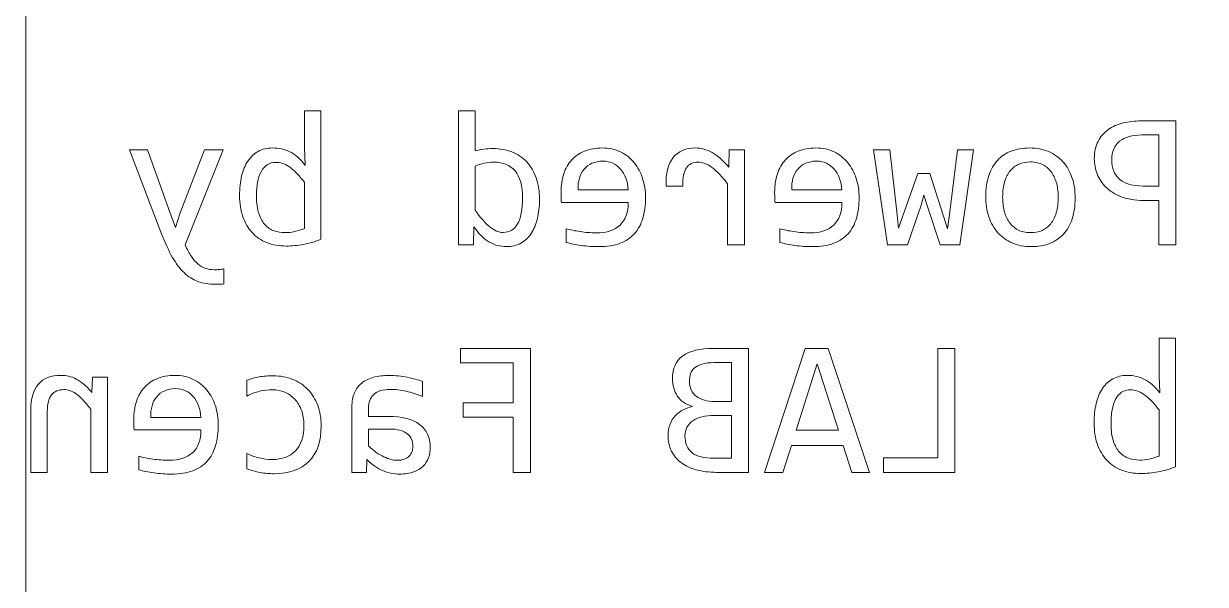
# Model space of a CAD drawing. Header units: millimetres. Extents: x -145 to 148, y -255 to 152.
# Drawn here: x -55.66 to -25.62, y 2.72 to 16.98 of the extents above; entities that cross this region are included whole.
import ezdxf

# ---------------------------------------------------------------- set-up
doc = ezdxf.new("R2010")
doc.units = ezdxf.units.MM
doc.header["$MEASUREMENT"] = 0
doc.layers.add('Layer 1', color=7, linetype='Continuous')

msp = doc.modelspace()

# ---------------------------------------------------------------- linework, layer by layer
at = {"layer": 'Layer 1', "lineweight": 18}
msp.add_open_spline([(-131.1429, 30.932), (-131.1429, 30.932), (-132.2977, 31.5987), (-132.2977, 31.5987), (-132.6922, 31.4576), (-133.1174, 31.3808), (-133.5604, 31.3808), (-135.6315, 31.3808), (-137.3104, 33.0597), (-137.3104, 35.1308), (-137.3104, 36.759), (-136.2727, 38.1447), (-134.8228, 38.663), (-134.8228, 38.663), (-134.8228, 39.655), (-134.8228, 39.655), (-134.8228, 39.655), (-136.5692, 41.4014), (-136.5692, 41.4014), (-136.5692, 41.4014), (-136.5692, 51.5222), (-136.5692, 51.5222), (-136.5692, 51.5222), (-134.8328, 53.2586), (-134.8328, 53.2586), (-134.8328, 53.2586), (-17.2469, 53.2586), (-17.2469, 53.2586), (-16.7608, 54.766), (-15.3464, 55.8566), (-13.6772, 55.8566), (-11.6061, 55.8566), (-9.9272, 54.1777), (-9.9272, 52.1066), (-9.9272, 50.5733), (-10.8475, 49.2549), (-12.1657, 48.6737), (-12.1657, 48.6737), (-12.1657, 14.8454), (-12.1657, 14.8454), (-10.8414, 14.2668), (-9.9157, 12.9452), (-9.9157, 11.4075), (-9.9157, 9.8698), (-10.8414, 8.5482), (-12.1657, 7.9696), (-12.1657, 7.9696), (-12.1657, -17.8218), (-12.1657, -17.8218), (-12.1657, -17.8218), (-17.5109, -23.167), (-17.5109, -23.167), (-17.5109, -23.167), (-122.3893, -23.167), (-122.3893, -23.167), (-122.3893, -23.167), (-125.3893, -20.167), (-125.3893, -20.167), (-125.3893, -20.167), (-125.3893, -3.1475), (-125.3893, -3.1475), (-125.3893, -3.1475), (-123.6393, -1.3975), (-123.6393, -1.3975), (-123.6393, -1.3975), (-111.5355, -1.3975), (-111.5355, -1.3975), (-111.5355, -1.3975), (-110.0085, 0.1296), (-110.0085, 0.1296), (-110.0085, 0.1296), (-109.8913, 13.476), (-109.8913, 13.476), (-109.8913, 13.476), (-111.8824, 15.4671), (-111.8824, 15.4671), (-111.8824, 15.4671), (-129.6829, 15.4671), (-129.6829, 15.4671), (-129.6829, 15.4671), (-131.1829, 16.9671), (-131.1829, 16.9671), (-131.1829, 16.9671), (-131.1829, 30.9551), (-131.1829, 30.9551)], degree=3, knots=[0, 0, 0, 0, 0.0357143, 0.0357143, 0.0357143, 0.0714286, 0.0714286, 0.0714286, 0.1071429, 0.1071429, 0.1071429, 0.1428571, 0.1428571, 0.1428571, 0.1785714, 0.1785714, 0.1785714, 0.2142857, 0.2142857, 0.2142857, 0.25, 0.25, 0.25, 0.2857143, 0.2857143, 0.2857143, 0.3214286, 0.3214286, 0.3214286, 0.3571429, 0.3571429, 0.3571429, 0.3928571, 0.3928571, 0.3928571, 0.4285714, 0.4285714, 0.4285714, 0.4642857, 0.4642857, 0.4642857, 0.5, 0.5, 0.5, 0.5357143, 0.5357143, 0.5357143, 0.5714286, 0.5714286, 0.5714286, 0.6071429, 0.6071429, 0.6071429, 0.6428571, 0.6428571, 0.6428571, 0.6785714, 0.6785714, 0.6785714, 0.7142857, 0.7142857, 0.7142857, 0.75, 0.75, 0.75, 0.7857143, 0.7857143, 0.7857143, 0.8214286, 0.8214286, 0.8214286, 0.8571429, 0.8571429, 0.8571429, 0.8928571, 0.8928571, 0.8928571, 0.9285714, 0.9285714, 0.9285714, 0.9642857, 0.9642857, 0.9642857, 1, 1, 1, 1], dxfattribs=at)
at = {"layer": 'Layer 1', "color": 4, "lineweight": 9}
msp.add_open_spline([(-55.5988, 22.4722), (-55.5988, 22.4722), (-55.5988, -0.6885), (-55.5988, -0.6885), (-55.5988, -0.6885), (-13.4129, -0.6885), (-13.4129, -0.6885), (-13.4129, -0.6885), (-13.4129, 22.4722), (-13.4129, 22.4722), (-13.4129, 22.4722), (-55.5988, 22.4722), (-55.5988, 22.4722)], degree=3, knots=[0, 0, 0, 0, 0.25, 0.25, 0.25, 0.5, 0.5, 0.5, 0.75, 0.75, 0.75, 1, 1, 1, 1], dxfattribs=at)
at = {"layer": 'Layer 1', "color": 161, "lineweight": 9}
for points, knots in [([(-50.1674, 12.6105), (-50.1674, 12.4096), (-50.1394, 12.2293), (-50.0843, 12.0713), (-50.0283, 11.9132), (-49.9501, 11.7783), (-49.8481, 11.6688), (-49.746, 11.5585), (-49.6217, 11.4737), (-49.4752, 11.4152), (-49.3286, 11.3568), (-49.164, 11.3272), (-48.9805, 11.3272), (-48.838, 11.3272), (-48.6915, 11.3412), (-48.5417, 11.3683), (-48.3919, 11.3955), (-48.2446, 11.4391), (-48.098, 11.4984), (-48.098, 11.4984), (-48.098, 14.7646), (-48.098, 14.7646), (-48.098, 14.7646), (-48.5178, 14.7646), (-48.5178, 14.7646), (-48.5178, 14.7646), (-48.5178, 13.8263), (-48.5178, 13.8263), (-48.5178, 13.8263), (-48.4989, 13.3776), (-48.4989, 13.3776), (-48.6191, 13.5398), (-48.7483, 13.6542), (-48.8858, 13.7209), (-49.0233, 13.7876), (-49.1706, 13.8213), (-49.3278, 13.8213), (-49.4661, 13.8213), (-49.5879, 13.7925), (-49.6925, 13.7341), (-49.797, 13.6764), (-49.8843, 13.5949), (-49.9551, 13.4896), (-50.0259, 13.3842), (-50.0794, 13.2575), (-50.1148, 13.1085), (-50.1501, 12.9595), (-50.1674, 12.794), (-50.1674, 12.6105)], [0, 0, 0, 0, 0.0625, 0.0625, 0.0625, 0.125, 0.125, 0.125, 0.1875, 0.1875, 0.1875, 0.25, 0.25, 0.25, 0.3125, 0.3125, 0.3125, 0.375, 0.375, 0.375, 0.4375, 0.4375, 0.4375, 0.5, 0.5, 0.5, 0.5625, 0.5625, 0.5625, 0.625, 0.625, 0.625, 0.6875, 0.6875, 0.6875, 0.75, 0.75, 0.75, 0.8125, 0.8125, 0.8125, 0.875, 0.875, 0.875, 0.9375, 0.9375, 0.9375, 1, 1, 1, 1]), ([(-42.5434, 12.5158), (-42.5434, 12.7216), (-42.5713, 12.9051), (-42.6281, 13.0648), (-42.6841, 13.2245), (-42.764, 13.3595), (-42.8685, 13.4698), (-42.9722, 13.5801), (-43.0965, 13.6641), (-43.2422, 13.7209), (-43.3879, 13.7777), (-43.5501, 13.8065), (-43.7287, 13.8065), (-43.8061, 13.8065), (-43.8826, 13.8016), (-43.9575, 13.7917), (-44.0324, 13.7826), (-44.1057, 13.767), (-44.1781, 13.7464), (-44.1781, 13.7464), (-44.1781, 14.7646), (-44.1781, 14.7646), (-44.1781, 14.7646), (-44.5979, 14.7646), (-44.5979, 14.7646), (-44.5979, 14.7646), (-44.5979, 11.3568), (-44.5979, 11.3568), (-44.5979, 11.3568), (-44.2234, 11.3568), (-44.2234, 11.3568), (-44.2234, 11.3568), (-44.2094, 11.8145), (-44.2094, 11.8145), (-44.0917, 11.6433), (-43.9649, 11.5173), (-43.8275, 11.435), (-43.6908, 11.3535), (-43.5427, 11.3123), (-43.3838, 11.3123), (-43.2455, 11.3123), (-43.1229, 11.3412), (-43.0175, 11.3996), (-42.9121, 11.4572), (-42.8249, 11.5387), (-42.7549, 11.6441), (-42.6849, 11.7494), (-42.6323, 11.8762), (-42.5969, 12.0236), (-42.5615, 12.1717), (-42.5434, 12.3355), (-42.5434, 12.5158)], [0, 0, 0, 0, 0.0588235, 0.0588235, 0.0588235, 0.1176471, 0.1176471, 0.1176471, 0.1764706, 0.1764706, 0.1764706, 0.2352941, 0.2352941, 0.2352941, 0.2941176, 0.2941176, 0.2941176, 0.3529412, 0.3529412, 0.3529412, 0.4117647, 0.4117647, 0.4117647, 0.4705882, 0.4705882, 0.4705882, 0.5294118, 0.5294118, 0.5294118, 0.5882353, 0.5882353, 0.5882353, 0.6470588, 0.6470588, 0.6470588, 0.7058824, 0.7058824, 0.7058824, 0.7647059, 0.7647059, 0.7647059, 0.8235294, 0.8235294, 0.8235294, 0.8823529, 0.8823529, 0.8823529, 0.9411765, 0.9411765, 0.9411765, 1, 1, 1, 1]), ([(-28.4377, 13.5439), (-28.4377, 13.4147), (-28.4138, 13.2879), (-28.3653, 13.1611), (-28.3175, 13.0352), (-28.2426, 12.9224), (-28.1414, 12.8228), (-28.0401, 12.7232), (-27.9101, 12.6426), (-27.7528, 12.5808), (-27.5956, 12.5191), (-27.4071, 12.4878), (-27.189, 12.4878), (-27.189, 12.4878), (-26.798, 12.4878), (-26.798, 12.4878), (-26.798, 12.4878), (-26.798, 11.3568), (-26.798, 11.3568), (-26.798, 11.3568), (-26.3683, 11.3568), (-26.3683, 11.3568), (-26.3683, 11.3568), (-26.3683, 14.5078), (-26.3683, 14.5078), (-26.3683, 14.5078), (-27.2557, 14.5078), (-27.2557, 14.5078), (-27.412, 14.5078), (-27.561, 14.4905), (-27.7043, 14.456), (-27.8475, 14.4214), (-27.9734, 14.3654), (-28.0821, 14.2889), (-28.1907, 14.2115), (-28.2772, 14.1119), (-28.3414, 13.9892), (-28.4056, 13.8674), (-28.4377, 13.7184), (-28.4377, 13.5439)], [0, 0, 0, 0, 0.0769231, 0.0769231, 0.0769231, 0.1538462, 0.1538462, 0.1538462, 0.2307692, 0.2307692, 0.2307692, 0.3076923, 0.3076923, 0.3076923, 0.3846154, 0.3846154, 0.3846154, 0.4615385, 0.4615385, 0.4615385, 0.5384615, 0.5384615, 0.5384615, 0.6153846, 0.6153846, 0.6153846, 0.6923077, 0.6923077, 0.6923077, 0.7692308, 0.7692308, 0.7692308, 0.8461538, 0.8461538, 0.8461538, 0.9230769, 0.9230769, 0.9230769, 1, 1, 1, 1]), ([(-27.9932, 13.5242), (-27.9932, 13.7275), (-27.9265, 13.883), (-27.794, 13.9909), (-27.6615, 14.0987), (-27.4754, 14.1522), (-27.2375, 14.1522), (-27.2375, 14.1522), (-26.798, 14.1522), (-26.798, 14.1522), (-26.798, 14.1522), (-26.798, 12.8533), (-26.798, 12.8533), (-26.798, 12.8533), (-27.1989, 12.8533), (-27.1989, 12.8533), (-27.4532, 12.8533), (-27.6491, 12.9084), (-27.7866, 13.0196), (-27.924, 13.1307), (-27.9932, 13.2994), (-27.9932, 13.5242)], [0, 0, 0, 0, 0.1428571, 0.1428571, 0.1428571, 0.2857143, 0.2857143, 0.2857143, 0.4285714, 0.4285714, 0.4285714, 0.5714286, 0.5714286, 0.5714286, 0.7142857, 0.7142857, 0.7142857, 0.8571429, 0.8571429, 0.8571429, 1, 1, 1, 1]), ([(-41.9959, 12.6961), (-41.9959, 12.6368), (-41.9951, 12.5866), (-41.9935, 12.5471), (-41.9918, 12.5067), (-41.9894, 12.4689), (-41.9861, 12.4335), (-41.9861, 12.4335), (-40.2871, 12.4335), (-40.2871, 12.4335), (-40.2871, 12.1857), (-40.3562, 11.9947), (-40.4945, 11.8622), (-40.6328, 11.7297), (-40.832, 11.663), (-41.0929, 11.663), (-41.1637, 11.663), (-41.2345, 11.6655), (-41.3053, 11.6712), (-41.3761, 11.677), (-41.4444, 11.6844), (-41.5103, 11.6943), (-41.5761, 11.7042), (-41.6395, 11.7149), (-41.6996, 11.7272), (-41.7605, 11.7387), (-41.8157, 11.7519), (-41.8675, 11.7667), (-41.8675, 11.7667), (-41.8675, 11.421), (-41.8675, 11.421), (-41.7531, 11.3889), (-41.6239, 11.3626), (-41.4798, 11.3428), (-41.3366, 11.3222), (-41.1868, 11.3123), (-41.0329, 11.3123), (-40.8246, 11.3123), (-40.646, 11.3403), (-40.497, 11.3971), (-40.3472, 11.4531), (-40.2245, 11.5346), (-40.129, 11.6416), (-40.0327, 11.7486), (-39.9619, 11.8795), (-39.9167, 12.0351), (-39.8706, 12.1898), (-39.8475, 12.366), (-39.8475, 12.5619), (-39.8475, 12.7323), (-39.8722, 12.8936), (-39.9208, 13.0459), (-39.9702, 13.1974), (-40.0418, 13.3315), (-40.1356, 13.446), (-40.2295, 13.5612), (-40.3447, 13.6526), (-40.4813, 13.7201), (-40.618, 13.7876), (-40.7736, 13.8213), (-40.9472, 13.8213), (-41.116, 13.8213), (-41.265, 13.795), (-41.3959, 13.7415), (-41.5259, 13.6888), (-41.6354, 13.6139), (-41.7243, 13.5167), (-41.814, 13.4196), (-41.8815, 13.3011), (-41.9276, 13.162), (-41.9729, 13.0237), (-41.9959, 12.8681), (-41.9959, 12.6961)], [0, 0, 0, 0, 0.0416667, 0.0416667, 0.0416667, 0.0833333, 0.0833333, 0.0833333, 0.125, 0.125, 0.125, 0.1666667, 0.1666667, 0.1666667, 0.2083333, 0.2083333, 0.2083333, 0.25, 0.25, 0.25, 0.2916667, 0.2916667, 0.2916667, 0.3333333, 0.3333333, 0.3333333, 0.375, 0.375, 0.375, 0.4166667, 0.4166667, 0.4166667, 0.4583333, 0.4583333, 0.4583333, 0.5, 0.5, 0.5, 0.5416667, 0.5416667, 0.5416667, 0.5833333, 0.5833333, 0.5833333, 0.625, 0.625, 0.625, 0.6666667, 0.6666667, 0.6666667, 0.7083333, 0.7083333, 0.7083333, 0.75, 0.75, 0.75, 0.7916667, 0.7916667, 0.7916667, 0.8333333, 0.8333333, 0.8333333, 0.875, 0.875, 0.875, 0.9166667, 0.9166667, 0.9166667, 0.9583333, 0.9583333, 0.9583333, 1, 1, 1, 1]), ([(-37.3344, 13.7769), (-37.3344, 13.7769), (-37.718, 13.7769), (-37.718, 13.7769), (-37.718, 13.7769), (-37.7303, 13.3307), (-37.7303, 13.3307), (-37.8736, 13.5028), (-38.0143, 13.6279), (-38.1534, 13.7052), (-38.2926, 13.7826), (-38.4333, 13.8213), (-38.5749, 13.8213), (-38.8251, 13.8213), (-39.0153, 13.7398), (-39.1453, 13.5777), (-39.2746, 13.4147), (-39.3347, 13.1735), (-39.3248, 12.8533), (-39.3248, 12.8533), (-38.9, 12.8533), (-38.9, 12.8533), (-38.905, 13.0665), (-38.8737, 13.2204), (-38.807, 13.3167), (-38.7404, 13.413), (-38.6424, 13.4608), (-38.514, 13.4608), (-38.458, 13.4608), (-38.4012, 13.4509), (-38.3444, 13.4303), (-38.2868, 13.4106), (-38.2284, 13.3785), (-38.1683, 13.334), (-38.1074, 13.2896), (-38.044, 13.2328), (-37.9765, 13.1628), (-37.909, 13.0936), (-37.8365, 13.0097), (-37.7592, 12.9109), (-37.7592, 12.9109), (-37.7592, 11.3568), (-37.7592, 11.3568), (-37.7592, 11.3568), (-37.3344, 11.3568), (-37.3344, 11.3568), (-37.3344, 11.3568), (-37.3344, 13.7769), (-37.3344, 13.7769)], [0, 0, 0, 0, 0.0625, 0.0625, 0.0625, 0.125, 0.125, 0.125, 0.1875, 0.1875, 0.1875, 0.25, 0.25, 0.25, 0.3125, 0.3125, 0.3125, 0.375, 0.375, 0.375, 0.4375, 0.4375, 0.4375, 0.5, 0.5, 0.5, 0.5625, 0.5625, 0.5625, 0.625, 0.625, 0.625, 0.6875, 0.6875, 0.6875, 0.75, 0.75, 0.75, 0.8125, 0.8125, 0.8125, 0.875, 0.875, 0.875, 0.9375, 0.9375, 0.9375, 1, 1, 1, 1]), ([(-36.5647, 12.6961), (-36.5647, 12.6368), (-36.5639, 12.5866), (-36.5623, 12.5471), (-36.5606, 12.5067), (-36.5582, 12.4689), (-36.5549, 12.4335), (-36.5549, 12.4335), (-34.8559, 12.4335), (-34.8559, 12.4335), (-34.8559, 12.1857), (-34.925, 11.9947), (-35.0633, 11.8622), (-35.2016, 11.7297), (-35.4008, 11.663), (-35.6617, 11.663), (-35.7325, 11.663), (-35.8033, 11.6655), (-35.8741, 11.6712), (-35.9449, 11.677), (-36.0132, 11.6844), (-36.0791, 11.6943), (-36.1449, 11.7042), (-36.2083, 11.7149), (-36.2684, 11.7272), (-36.3293, 11.7387), (-36.3845, 11.7519), (-36.4363, 11.7667), (-36.4363, 11.7667), (-36.4363, 11.421), (-36.4363, 11.421), (-36.3219, 11.3889), (-36.1927, 11.3626), (-36.0486, 11.3428), (-35.9054, 11.3222), (-35.7556, 11.3123), (-35.6017, 11.3123), (-35.3934, 11.3123), (-35.2148, 11.3403), (-35.0658, 11.3971), (-34.916, 11.4531), (-34.7933, 11.5346), (-34.6978, 11.6416), (-34.6015, 11.7486), (-34.5307, 11.8795), (-34.4855, 12.0351), (-34.4394, 12.1898), (-34.4163, 12.366), (-34.4163, 12.5619), (-34.4163, 12.7323), (-34.441, 12.8936), (-34.4896, 13.0459), (-34.539, 13.1974), (-34.6106, 13.3315), (-34.7044, 13.446), (-34.7983, 13.5612), (-34.9135, 13.6526), (-35.0501, 13.7201), (-35.1868, 13.7876), (-35.3424, 13.8213), (-35.516, 13.8213), (-35.6848, 13.8213), (-35.8338, 13.795), (-35.9647, 13.7415), (-36.0947, 13.6888), (-36.2042, 13.6139), (-36.2931, 13.5167), (-36.3828, 13.4196), (-36.4503, 13.3011), (-36.4964, 13.162), (-36.5417, 13.0237), (-36.5647, 12.8681), (-36.5647, 12.6961)], [0, 0, 0, 0, 0.0416667, 0.0416667, 0.0416667, 0.0833333, 0.0833333, 0.0833333, 0.125, 0.125, 0.125, 0.1666667, 0.1666667, 0.1666667, 0.2083333, 0.2083333, 0.2083333, 0.25, 0.25, 0.25, 0.2916667, 0.2916667, 0.2916667, 0.3333333, 0.3333333, 0.3333333, 0.375, 0.375, 0.375, 0.4166667, 0.4166667, 0.4166667, 0.4583333, 0.4583333, 0.4583333, 0.5, 0.5, 0.5, 0.5416667, 0.5416667, 0.5416667, 0.5833333, 0.5833333, 0.5833333, 0.625, 0.625, 0.625, 0.6666667, 0.6666667, 0.6666667, 0.7083333, 0.7083333, 0.7083333, 0.75, 0.75, 0.75, 0.7916667, 0.7916667, 0.7916667, 0.8333333, 0.8333333, 0.8333333, 0.875, 0.875, 0.875, 0.9166667, 0.9166667, 0.9166667, 0.9583333, 0.9583333, 0.9583333, 1, 1, 1, 1]), ([(-31.1977, 12.5858), (-31.1977, 12.3981), (-31.1714, 12.2252), (-31.1179, 12.0688), (-31.0652, 11.9116), (-30.9887, 11.7774), (-30.8891, 11.6655), (-30.7895, 11.5544), (-30.6676, 11.4671), (-30.5252, 11.4054), (-30.382, 11.3436), (-30.219, 11.3123), (-30.0379, 11.3123), (-29.8642, 11.3123), (-29.7087, 11.3395), (-29.5712, 11.393), (-29.4337, 11.4473), (-29.3168, 11.5264), (-29.2214, 11.6309), (-29.1259, 11.7354), (-29.0526, 11.8647), (-29.0016, 12.0194), (-28.9514, 12.1734), (-28.9259, 12.3512), (-28.9259, 12.552), (-28.9259, 12.7405), (-28.9522, 12.9126), (-29.0057, 13.0673), (-29.0584, 13.2229), (-29.1349, 13.3562), (-29.2345, 13.4682), (-29.3341, 13.5793), (-29.456, 13.6666), (-29.5984, 13.7283), (-29.7416, 13.79), (-29.9046, 13.8213), (-30.0857, 13.8213), (-30.2594, 13.8213), (-30.4149, 13.7941), (-30.5524, 13.7406), (-30.6899, 13.6863), (-30.8067, 13.6081), (-30.9022, 13.5044), (-30.9977, 13.4007), (-31.071, 13.2714), (-31.122, 13.1167), (-31.1722, 12.9628), (-31.1977, 12.7858), (-31.1977, 12.5858)], [0, 0, 0, 0, 0.0625, 0.0625, 0.0625, 0.125, 0.125, 0.125, 0.1875, 0.1875, 0.1875, 0.25, 0.25, 0.25, 0.3125, 0.3125, 0.3125, 0.375, 0.375, 0.375, 0.4375, 0.4375, 0.4375, 0.5, 0.5, 0.5, 0.5625, 0.5625, 0.5625, 0.625, 0.625, 0.625, 0.6875, 0.6875, 0.6875, 0.75, 0.75, 0.75, 0.8125, 0.8125, 0.8125, 0.875, 0.875, 0.875, 0.9375, 0.9375, 0.9375, 1, 1, 1, 1]), ([(-52.9645, 13.7769), (-52.9645, 13.7769), (-52.1414, 11.6161), (-52.1414, 11.6161), (-52.0566, 11.3955), (-51.9685, 11.2053), (-51.8771, 11.0456), (-51.7866, 10.886), (-51.687, 10.7551), (-51.5792, 10.6522), (-51.4722, 10.5501), (-51.3536, 10.4744), (-51.2252, 10.4266), (-51.0968, 10.3781), (-50.9527, 10.3542), (-50.7931, 10.3542), (-50.7519, 10.3542), (-50.714, 10.355), (-50.6803, 10.3567), (-50.6465, 10.3583), (-50.6095, 10.3608), (-50.5692, 10.3641), (-50.5692, 10.3641), (-50.5692, 10.7444), (-50.5692, 10.7444), (-50.6046, 10.7394), (-50.6432, 10.7353), (-50.6852, 10.7312), (-50.7264, 10.7271), (-50.7708, 10.7246), (-50.8177, 10.7246), (-50.8943, 10.7246), (-50.9667, 10.7361), (-51.0334, 10.7584), (-51.1001, 10.7806), (-51.1635, 10.8176), (-51.2227, 10.8678), (-51.282, 10.9189), (-51.3388, 10.9847), (-51.394, 11.0646), (-51.4483, 11.1453), (-51.5018, 11.2424), (-51.5528, 11.3568), (-51.5528, 11.3568), (-50.584, 13.7769), (-50.584, 13.7769), (-50.584, 13.7769), (-51.0614, 13.7769), (-51.0614, 13.7769), (-51.0614, 13.7769), (-51.6755, 12.1742), (-51.6755, 12.1742), (-51.6755, 12.1742), (-51.7989, 11.8005), (-51.7989, 11.8005), (-51.7989, 11.8005), (-51.9389, 12.1857), (-51.9389, 12.1857), (-51.9389, 12.1857), (-52.5044, 13.7769), (-52.5044, 13.7769), (-52.5044, 13.7769), (-52.9645, 13.7769), (-52.9645, 13.7769)], [0, 0, 0, 0, 0.047619, 0.047619, 0.047619, 0.0952381, 0.0952381, 0.0952381, 0.1428571, 0.1428571, 0.1428571, 0.1904762, 0.1904762, 0.1904762, 0.2380952, 0.2380952, 0.2380952, 0.2857143, 0.2857143, 0.2857143, 0.3333333, 0.3333333, 0.3333333, 0.3809524, 0.3809524, 0.3809524, 0.4285714, 0.4285714, 0.4285714, 0.4761905, 0.4761905, 0.4761905, 0.5238095, 0.5238095, 0.5238095, 0.5714286, 0.5714286, 0.5714286, 0.6190476, 0.6190476, 0.6190476, 0.6666667, 0.6666667, 0.6666667, 0.7142857, 0.7142857, 0.7142857, 0.7619048, 0.7619048, 0.7619048, 0.8095238, 0.8095238, 0.8095238, 0.8571429, 0.8571429, 0.8571429, 0.9047619, 0.9047619, 0.9047619, 0.952381, 0.952381, 0.952381, 1, 1, 1, 1]), ([(-34.0492, 13.7769), (-34.0492, 13.7769), (-33.6993, 11.3568), (-33.6993, 11.3568), (-33.6993, 11.3568), (-33.1898, 11.3568), (-33.1898, 11.3568), (-33.1898, 11.3568), (-32.84, 12.3709), (-32.84, 12.3709), (-32.84, 12.3709), (-32.77, 12.6179), (-32.77, 12.6179), (-32.77, 12.6179), (-32.6901, 12.3569), (-32.6901, 12.3569), (-32.6901, 12.3569), (-32.3559, 11.3568), (-32.3559, 11.3568), (-32.3559, 11.3568), (-31.8612, 11.3568), (-31.8612, 11.3568), (-31.8612, 11.3568), (-31.5106, 13.7769), (-31.5106, 13.7769), (-31.5106, 13.7769), (-31.9205, 13.7769), (-31.9205, 13.7769), (-31.9205, 13.7769), (-32.1238, 12.1306), (-32.1238, 12.1306), (-32.1238, 12.1306), (-32.1674, 11.7667), (-32.1674, 11.7667), (-32.1674, 11.7667), (-32.2712, 12.0845), (-32.2712, 12.0845), (-32.2712, 12.0845), (-32.6226, 13.1743), (-32.6226, 13.1743), (-32.6226, 13.1743), (-32.9247, 13.1743), (-32.9247, 13.1743), (-32.9247, 13.1743), (-33.3034, 12.0993), (-33.3034, 12.0993), (-33.3034, 12.0993), (-33.412, 11.7807), (-33.412, 11.7807), (-33.412, 11.7807), (-33.4483, 12.1182), (-33.4483, 12.1182), (-33.4483, 12.1182), (-33.6343, 13.7769), (-33.6343, 13.7769), (-33.6343, 13.7769), (-34.0492, 13.7769), (-34.0492, 13.7769)], [0, 0, 0, 0, 0.0526316, 0.0526316, 0.0526316, 0.1052632, 0.1052632, 0.1052632, 0.1578947, 0.1578947, 0.1578947, 0.2105263, 0.2105263, 0.2105263, 0.2631579, 0.2631579, 0.2631579, 0.3157895, 0.3157895, 0.3157895, 0.3684211, 0.3684211, 0.3684211, 0.4210526, 0.4210526, 0.4210526, 0.4736842, 0.4736842, 0.4736842, 0.5263158, 0.5263158, 0.5263158, 0.5789474, 0.5789474, 0.5789474, 0.6315789, 0.6315789, 0.6315789, 0.6842105, 0.6842105, 0.6842105, 0.7368421, 0.7368421, 0.7368421, 0.7894737, 0.7894737, 0.7894737, 0.8421053, 0.8421053, 0.8421053, 0.8947368, 0.8947368, 0.8947368, 0.9473684, 0.9473684, 0.9473684, 1, 1, 1, 1]), ([(-49.7377, 12.5923), (-49.7377, 12.7191), (-49.7287, 12.836), (-49.7098, 12.9422), (-49.6917, 13.0484), (-49.662, 13.1389), (-49.6217, 13.2146), (-49.5822, 13.2904), (-49.5303, 13.3496), (-49.4678, 13.3916), (-49.4052, 13.4344), (-49.3303, 13.4558), (-49.2439, 13.4558), (-49.1904, 13.4558), (-49.1368, 13.4476), (-49.0817, 13.4303), (-49.0274, 13.4139), (-48.9706, 13.385), (-48.9121, 13.3464), (-48.8537, 13.3068), (-48.7911, 13.2542), (-48.7261, 13.1891), (-48.6611, 13.1241), (-48.5919, 13.0434), (-48.5178, 12.9471), (-48.5178, 12.9471), (-48.5178, 11.7717), (-48.5178, 11.7717), (-48.6002, 11.7396), (-48.6833, 11.714), (-48.7689, 11.6959), (-48.8537, 11.677), (-48.9352, 11.668), (-49.0117, 11.668), (-49.1089, 11.668), (-49.2002, 11.6836), (-49.2883, 11.714), (-49.3756, 11.7445), (-49.4529, 11.7955), (-49.5196, 11.8672), (-49.5863, 11.9388), (-49.639, 12.0334), (-49.6785, 12.152), (-49.718, 12.2697), (-49.7377, 12.417), (-49.7377, 12.5923)], [0, 0, 0, 0, 0.0666667, 0.0666667, 0.0666667, 0.1333333, 0.1333333, 0.1333333, 0.2, 0.2, 0.2, 0.2666667, 0.2666667, 0.2666667, 0.3333333, 0.3333333, 0.3333333, 0.4, 0.4, 0.4, 0.4666667, 0.4666667, 0.4666667, 0.5333333, 0.5333333, 0.5333333, 0.6, 0.6, 0.6, 0.6666667, 0.6666667, 0.6666667, 0.7333333, 0.7333333, 0.7333333, 0.8, 0.8, 0.8, 0.8666667, 0.8666667, 0.8666667, 0.9333333, 0.9333333, 0.9333333, 1, 1, 1, 1]), ([(-42.973, 12.5438), (-42.973, 12.2516), (-43.0158, 12.0326), (-43.1023, 11.8886), (-43.1887, 11.7445), (-43.3105, 11.6729), (-43.4678, 11.6729), (-43.5748, 11.6729), (-43.6867, 11.7206), (-43.8053, 11.8153), (-43.923, 11.91), (-44.0481, 12.0507), (-44.1781, 12.2376), (-44.1781, 12.2376), (-44.1781, 13.362), (-44.1781, 13.362), (-44.109, 13.3941), (-44.0324, 13.4188), (-43.9485, 13.4353), (-43.8653, 13.4525), (-43.7822, 13.4608), (-43.6999, 13.4608), (-43.4711, 13.4608), (-43.2933, 13.3867), (-43.1648, 13.2385), (-43.0373, 13.0912), (-42.973, 12.859), (-42.973, 12.5438)], [0, 0, 0, 0, 0.1111111, 0.1111111, 0.1111111, 0.2222222, 0.2222222, 0.2222222, 0.3333333, 0.3333333, 0.3333333, 0.4444444, 0.4444444, 0.4444444, 0.5555556, 0.5555556, 0.5555556, 0.6666667, 0.6666667, 0.6666667, 0.7777778, 0.7777778, 0.7777778, 0.8888889, 0.8888889, 0.8888889, 1, 1, 1, 1]), ([(-41.5613, 12.7545), (-41.5663, 12.8623), (-41.5556, 12.9611), (-41.53, 13.05), (-41.5045, 13.1389), (-41.4642, 13.2163), (-41.4107, 13.2805), (-41.3564, 13.3447), (-41.2897, 13.3949), (-41.209, 13.4311), (-41.1283, 13.4674), (-41.0353, 13.4855), (-40.9291, 13.4855), (-40.8369, 13.4855), (-40.7538, 13.4682), (-40.6781, 13.4328), (-40.6023, 13.3974), (-40.5373, 13.3472), (-40.4822, 13.283), (-40.4278, 13.2188), (-40.3834, 13.1414), (-40.3496, 13.0508), (-40.3159, 12.9611), (-40.2953, 12.8623), (-40.2871, 12.7545), (-40.2871, 12.7545), (-41.5613, 12.7545), (-41.5613, 12.7545)], [0, 0, 0, 0, 0.1111111, 0.1111111, 0.1111111, 0.2222222, 0.2222222, 0.2222222, 0.3333333, 0.3333333, 0.3333333, 0.4444444, 0.4444444, 0.4444444, 0.5555556, 0.5555556, 0.5555556, 0.6666667, 0.6666667, 0.6666667, 0.7777778, 0.7777778, 0.7777778, 0.8888889, 0.8888889, 0.8888889, 1, 1, 1, 1]), ([(-36.1301, 12.7545), (-36.1351, 12.8623), (-36.1244, 12.9611), (-36.0988, 13.05), (-36.0733, 13.1389), (-36.033, 13.2163), (-35.9795, 13.2805), (-35.9252, 13.3447), (-35.8585, 13.3949), (-35.7778, 13.4311), (-35.6971, 13.4674), (-35.6041, 13.4855), (-35.4979, 13.4855), (-35.4057, 13.4855), (-35.3226, 13.4682), (-35.2469, 13.4328), (-35.1711, 13.3974), (-35.1061, 13.3472), (-35.051, 13.283), (-34.9966, 13.2188), (-34.9522, 13.1414), (-34.9184, 13.0508), (-34.8847, 12.9611), (-34.8641, 12.8623), (-34.8559, 12.7545), (-34.8559, 12.7545), (-36.1301, 12.7545), (-36.1301, 12.7545)], [0, 0, 0, 0, 0.1111111, 0.1111111, 0.1111111, 0.2222222, 0.2222222, 0.2222222, 0.3333333, 0.3333333, 0.3333333, 0.4444444, 0.4444444, 0.4444444, 0.5555556, 0.5555556, 0.5555556, 0.6666667, 0.6666667, 0.6666667, 0.7777778, 0.7777778, 0.7777778, 0.8888889, 0.8888889, 0.8888889, 1, 1, 1, 1]), ([(-30.7681, 12.5685), (-30.7681, 12.7175), (-30.7516, 12.8483), (-30.7187, 12.9603), (-30.6857, 13.0722), (-30.6388, 13.1653), (-30.5779, 13.2402), (-30.5162, 13.3151), (-30.4421, 13.371), (-30.3548, 13.4089), (-30.2668, 13.4468), (-30.1696, 13.4657), (-30.0618, 13.4657), (-29.9367, 13.4657), (-29.8288, 13.441), (-29.7399, 13.3924), (-29.651, 13.3431), (-29.5778, 13.2772), (-29.521, 13.1957), (-29.4634, 13.1134), (-29.4222, 13.0179), (-29.395, 12.9093), (-29.3687, 12.8006), (-29.3555, 12.687), (-29.3555, 12.5685), (-29.3555, 12.4187), (-29.372, 12.287), (-29.4049, 12.175), (-29.4378, 12.0622), (-29.4848, 11.9684), (-29.5457, 11.8935), (-29.6074, 11.8186), (-29.6807, 11.7626), (-29.7679, 11.7247), (-29.8544, 11.6869), (-29.9523, 11.668), (-30.0618, 11.668), (-30.1869, 11.668), (-30.2947, 11.6926), (-30.3836, 11.7412), (-30.4725, 11.7906), (-30.5458, 11.8565), (-30.6026, 11.9379), (-30.6602, 12.0203), (-30.7014, 12.1157), (-30.7285, 12.2244), (-30.7549, 12.3331), (-30.7681, 12.4475), (-30.7681, 12.5685)], [0, 0, 0, 0, 0.0625, 0.0625, 0.0625, 0.125, 0.125, 0.125, 0.1875, 0.1875, 0.1875, 0.25, 0.25, 0.25, 0.3125, 0.3125, 0.3125, 0.375, 0.375, 0.375, 0.4375, 0.4375, 0.4375, 0.5, 0.5, 0.5, 0.5625, 0.5625, 0.5625, 0.625, 0.625, 0.625, 0.6875, 0.6875, 0.6875, 0.75, 0.75, 0.75, 0.8125, 0.8125, 0.8125, 0.875, 0.875, 0.875, 0.9375, 0.9375, 0.9375, 1, 1, 1, 1]), ([(-44.5535, 8.3588), (-44.5535, 8.3588), (-43.2151, 8.3588), (-43.2151, 8.3588), (-43.2151, 8.3588), (-43.2151, 7.3365), (-43.2151, 7.3365), (-43.2151, 7.3365), (-44.4835, 7.3365), (-44.4835, 7.3365), (-44.4835, 7.3365), (-44.4835, 6.9759), (-44.4835, 6.9759), (-44.4835, 6.9759), (-43.2151, 6.9759), (-43.2151, 6.9759), (-43.2151, 6.9759), (-43.2151, 5.5733), (-43.2151, 5.5733), (-43.2151, 5.5733), (-42.7755, 5.5733), (-42.7755, 5.5733), (-42.7755, 5.5733), (-42.7755, 8.7243), (-42.7755, 8.7243), (-42.7755, 8.7243), (-44.5535, 8.7243), (-44.5535, 8.7243), (-44.5535, 8.7243), (-44.5535, 8.3588), (-44.5535, 8.3588)], [0, 0, 0, 0, 0.1, 0.1, 0.1, 0.2, 0.2, 0.2, 0.3, 0.3, 0.3, 0.4, 0.4, 0.4, 0.5, 0.5, 0.5, 0.6, 0.6, 0.6, 0.7, 0.7, 0.7, 0.8, 0.8, 0.8, 0.9, 0.9, 0.9, 1, 1, 1, 1]), ([(-39.2754, 6.5158), (-39.2754, 6.3652), (-39.2466, 6.231), (-39.1881, 6.1141), (-39.1305, 5.998), (-39.0482, 5.8993), (-38.9404, 5.8194), (-38.8334, 5.7388), (-38.7041, 5.6778), (-38.5519, 5.6359), (-38.4004, 5.5939), (-38.2316, 5.5733), (-38.0456, 5.5733), (-38.0456, 5.5733), (-37.2307, 5.5733), (-37.2307, 5.5733), (-37.2307, 5.5733), (-37.2307, 8.7243), (-37.2307, 8.7243), (-37.2307, 8.7243), (-38.1213, 8.7243), (-38.1213, 8.7243), (-38.8153, 8.7243), (-39.1618, 8.4691), (-39.1618, 7.958), (-39.1618, 7.7876), (-39.1215, 7.6411), (-39.0416, 7.5184), (-38.9618, 7.3966), (-38.8309, 7.306), (-38.6498, 7.2459), (-38.7346, 7.2303), (-38.8144, 7.2031), (-38.8902, 7.1644), (-38.9651, 7.1258), (-39.0317, 7.0755), (-39.0894, 7.0146), (-39.1462, 6.9537), (-39.1923, 6.8813), (-39.2252, 6.7981), (-39.2589, 6.7142), (-39.2754, 6.6203), (-39.2754, 6.5158)], [0, 0, 0, 0, 0.0714286, 0.0714286, 0.0714286, 0.1428571, 0.1428571, 0.1428571, 0.2142857, 0.2142857, 0.2142857, 0.2857143, 0.2857143, 0.2857143, 0.3571429, 0.3571429, 0.3571429, 0.4285714, 0.4285714, 0.4285714, 0.5, 0.5, 0.5, 0.5714286, 0.5714286, 0.5714286, 0.6428571, 0.6428571, 0.6428571, 0.7142857, 0.7142857, 0.7142857, 0.7857143, 0.7857143, 0.7857143, 0.8571429, 0.8571429, 0.8571429, 0.9285714, 0.9285714, 0.9285714, 1, 1, 1, 1]), ([(-36.824, 5.5733), (-36.824, 5.5733), (-36.3565, 5.5733), (-36.3565, 5.5733), (-36.3565, 5.5733), (-36.1383, 6.2598), (-36.1383, 6.2598), (-36.1383, 6.2598), (-34.8213, 6.2598), (-34.8213, 6.2598), (-34.8213, 6.2598), (-34.6032, 5.5733), (-34.6032, 5.5733), (-34.6032, 5.5733), (-34.157, 5.5733), (-34.157, 5.5733), (-34.157, 5.5733), (-35.2032, 8.7243), (-35.2032, 8.7243), (-35.2032, 8.7243), (-35.7918, 8.7243), (-35.7918, 8.7243), (-35.7918, 8.7243), (-36.824, 5.5733), (-36.824, 5.5733)], [0, 0, 0, 0, 0.125, 0.125, 0.125, 0.25, 0.25, 0.25, 0.375, 0.375, 0.375, 0.5, 0.5, 0.5, 0.625, 0.625, 0.625, 0.75, 0.75, 0.75, 0.875, 0.875, 0.875, 1, 1, 1, 1]), ([(-33.7948, 5.5733), (-33.7948, 5.5733), (-31.9822, 5.5733), (-31.9822, 5.5733), (-31.9822, 5.5733), (-31.9822, 8.7243), (-31.9822, 8.7243), (-31.9822, 8.7243), (-32.4169, 8.7243), (-32.4169, 8.7243), (-32.4169, 8.7243), (-32.4169, 5.9388), (-32.4169, 5.9388), (-32.4169, 5.9388), (-33.7948, 5.9388), (-33.7948, 5.9388), (-33.7948, 5.9388), (-33.7948, 5.5733), (-33.7948, 5.5733)], [0, 0, 0, 0, 0.1666667, 0.1666667, 0.1666667, 0.3333333, 0.3333333, 0.3333333, 0.5, 0.5, 0.5, 0.6666667, 0.6666667, 0.6666667, 0.8333333, 0.8333333, 0.8333333, 1, 1, 1, 1]), ([(-28.4426, 6.827), (-28.4426, 6.6261), (-28.4146, 6.4458), (-28.3595, 6.2878), (-28.3035, 6.1297), (-28.2253, 5.9948), (-28.1233, 5.8853), (-28.0212, 5.775), (-27.8969, 5.6902), (-27.7504, 5.6317), (-27.6038, 5.5733), (-27.4392, 5.5437), (-27.2557, 5.5437), (-27.1132, 5.5437), (-26.9667, 5.5577), (-26.8169, 5.5848), (-26.6671, 5.612), (-26.5198, 5.6556), (-26.3732, 5.7149), (-26.3732, 5.7149), (-26.3732, 8.9811), (-26.3732, 8.9811), (-26.3732, 8.9811), (-26.793, 8.9811), (-26.793, 8.9811), (-26.793, 8.9811), (-26.793, 8.0428), (-26.793, 8.0428), (-26.793, 8.0428), (-26.7741, 7.5941), (-26.7741, 7.5941), (-26.8943, 7.7563), (-27.0235, 7.8707), (-27.161, 7.9374), (-27.2985, 8.0041), (-27.4458, 8.0378), (-27.603, 8.0378), (-27.7413, 8.0378), (-27.8631, 8.009), (-27.9677, 7.9506), (-28.0722, 7.8929), (-28.1595, 7.8114), (-28.2303, 7.7061), (-28.3011, 7.6007), (-28.3546, 7.474), (-28.39, 7.325), (-28.4253, 7.176), (-28.4426, 7.0105), (-28.4426, 6.827)], [0, 0, 0, 0, 0.0625, 0.0625, 0.0625, 0.125, 0.125, 0.125, 0.1875, 0.1875, 0.1875, 0.25, 0.25, 0.25, 0.3125, 0.3125, 0.3125, 0.375, 0.375, 0.375, 0.4375, 0.4375, 0.4375, 0.5, 0.5, 0.5, 0.5625, 0.5625, 0.5625, 0.625, 0.625, 0.625, 0.6875, 0.6875, 0.6875, 0.75, 0.75, 0.75, 0.8125, 0.8125, 0.8125, 0.875, 0.875, 0.875, 0.9375, 0.9375, 0.9375, 1, 1, 1, 1]), ([(-38.7321, 7.9003), (-38.7321, 7.9646), (-38.7222, 8.0255), (-38.7033, 8.0823), (-38.6844, 8.1399), (-38.6506, 8.1884), (-38.6029, 8.2296), (-38.5551, 8.2708), (-38.4901, 8.3037), (-38.4094, 8.3276), (-38.328, 8.3514), (-38.2251, 8.3638), (-38.1008, 8.3638), (-38.1008, 8.3638), (-37.6604, 8.3638), (-37.6604, 8.3638), (-37.6604, 8.3638), (-37.6604, 7.376), (-37.6604, 7.376), (-37.6604, 7.376), (-38.0859, 7.376), (-38.0859, 7.376), (-38.1839, 7.376), (-38.272, 7.3867), (-38.3502, 7.4073), (-38.4292, 7.4287), (-38.4975, 7.4608), (-38.5535, 7.5044), (-38.6103, 7.5472), (-38.6547, 7.6015), (-38.6852, 7.6674), (-38.7165, 7.7324), (-38.7321, 7.8098), (-38.7321, 7.9003)], [0, 0, 0, 0, 0.0909091, 0.0909091, 0.0909091, 0.1818182, 0.1818182, 0.1818182, 0.2727273, 0.2727273, 0.2727273, 0.3636364, 0.3636364, 0.3636364, 0.4545455, 0.4545455, 0.4545455, 0.5454545, 0.5454545, 0.5454545, 0.6363636, 0.6363636, 0.6363636, 0.7272727, 0.7272727, 0.7272727, 0.8181818, 0.8181818, 0.8181818, 0.9090909, 0.9090909, 0.9090909, 1, 1, 1, 1]), ([(-36.0157, 6.645), (-36.0157, 6.645), (-35.4807, 8.3317), (-35.4807, 8.3317), (-35.4807, 8.3317), (-34.944, 6.645), (-34.944, 6.645), (-34.944, 6.645), (-36.0157, 6.645), (-36.0157, 6.645)], [0, 0, 0, 0, 0.3333333, 0.3333333, 0.3333333, 0.6666667, 0.6666667, 0.6666667, 1, 1, 1, 1]), ([(-53.5292, 7.9934), (-53.5292, 7.9934), (-53.9029, 7.9934), (-53.9029, 7.9934), (-53.9029, 7.9934), (-53.9202, 7.6032), (-53.9202, 7.6032), (-53.991, 7.6863), (-54.0593, 7.7563), (-54.1252, 7.8123), (-54.191, 7.8674), (-54.2553, 7.9119), (-54.3195, 7.9456), (-54.3828, 7.9802), (-54.447, 8.0032), (-54.5129, 8.0172), (-54.5788, 8.0312), (-54.6471, 8.0378), (-54.7179, 8.0378), (-54.9673, 8.0378), (-55.1558, 7.9646), (-55.2834, 7.8172), (-55.411, 7.6699), (-55.4752, 7.4484), (-55.4752, 7.1529), (-55.4752, 7.1529), (-55.4752, 5.5733), (-55.4752, 5.5733), (-55.4752, 5.5733), (-55.0554, 5.5733), (-55.0554, 5.5733), (-55.0554, 5.5733), (-55.0554, 7.12), (-55.0554, 7.12), (-55.0554, 7.3101), (-55.02, 7.4501), (-54.9492, 7.5406), (-54.8784, 7.632), (-54.773, 7.6773), (-54.6339, 7.6773), (-54.582, 7.6773), (-54.5318, 7.6699), (-54.4833, 7.6542), (-54.4339, 7.6394), (-54.3828, 7.6122), (-54.3302, 7.5744), (-54.2767, 7.5365), (-54.219, 7.4855), (-54.1573, 7.4213), (-54.0956, 7.3571), (-54.0264, 7.2764), (-53.949, 7.1801), (-53.949, 7.1801), (-53.949, 5.5733), (-53.949, 5.5733), (-53.949, 5.5733), (-53.5292, 5.5733), (-53.5292, 5.5733), (-53.5292, 5.5733), (-53.5292, 7.9934), (-53.5292, 7.9934)], [0, 0, 0, 0, 0.05, 0.05, 0.05, 0.1, 0.1, 0.1, 0.15, 0.15, 0.15, 0.2, 0.2, 0.2, 0.25, 0.25, 0.25, 0.3, 0.3, 0.3, 0.35, 0.35, 0.35, 0.4, 0.4, 0.4, 0.45, 0.45, 0.45, 0.5, 0.5, 0.5, 0.55, 0.55, 0.55, 0.6, 0.6, 0.6, 0.65, 0.65, 0.65, 0.7, 0.7, 0.7, 0.75, 0.75, 0.75, 0.8, 0.8, 0.8, 0.85, 0.85, 0.85, 0.9, 0.9, 0.9, 0.95, 0.95, 0.95, 1, 1, 1, 1]), ([(-52.8583, 6.9126), (-52.8583, 6.8533), (-52.8575, 6.8031), (-52.8559, 6.7636), (-52.8542, 6.7232), (-52.8518, 6.6854), (-52.8485, 6.65), (-52.8485, 6.65), (-51.1495, 6.65), (-51.1495, 6.65), (-51.1495, 6.4022), (-51.2186, 6.2112), (-51.3569, 6.0787), (-51.4952, 5.9462), (-51.6944, 5.8795), (-51.9553, 5.8795), (-52.0261, 5.8795), (-52.0969, 5.882), (-52.1677, 5.8877), (-52.2385, 5.8935), (-52.3068, 5.9009), (-52.3727, 5.9108), (-52.4385, 5.9207), (-52.5019, 5.9314), (-52.562, 5.9437), (-52.6229, 5.9552), (-52.6781, 5.9684), (-52.7299, 5.9832), (-52.7299, 5.9832), (-52.7299, 5.6375), (-52.7299, 5.6375), (-52.6155, 5.6054), (-52.4863, 5.5791), (-52.3422, 5.5593), (-52.199, 5.5387), (-52.0492, 5.5288), (-51.8953, 5.5288), (-51.687, 5.5288), (-51.5084, 5.5568), (-51.3594, 5.6136), (-51.2096, 5.6696), (-51.0869, 5.7511), (-50.9914, 5.8581), (-50.8951, 5.9651), (-50.8243, 6.096), (-50.7791, 6.2516), (-50.733, 6.4063), (-50.7099, 6.5825), (-50.7099, 6.7784), (-50.7099, 6.9488), (-50.7346, 7.1101), (-50.7832, 7.2624), (-50.8326, 7.4139), (-50.9042, 7.548), (-50.998, 7.6625), (-51.0919, 7.7777), (-51.2071, 7.8691), (-51.3437, 7.9366), (-51.4804, 8.0041), (-51.636, 8.0378), (-51.8096, 8.0378), (-51.9784, 8.0378), (-52.1274, 8.0115), (-52.2583, 7.958), (-52.3883, 7.9053), (-52.4978, 7.8304), (-52.5867, 7.7332), (-52.6764, 7.6361), (-52.7439, 7.5176), (-52.79, 7.3785), (-52.8353, 7.2402), (-52.8583, 7.0846), (-52.8583, 6.9126)], [0, 0, 0, 0, 0.0416667, 0.0416667, 0.0416667, 0.0833333, 0.0833333, 0.0833333, 0.125, 0.125, 0.125, 0.1666667, 0.1666667, 0.1666667, 0.2083333, 0.2083333, 0.2083333, 0.25, 0.25, 0.25, 0.2916667, 0.2916667, 0.2916667, 0.3333333, 0.3333333, 0.3333333, 0.375, 0.375, 0.375, 0.4166667, 0.4166667, 0.4166667, 0.4583333, 0.4583333, 0.4583333, 0.5, 0.5, 0.5, 0.5416667, 0.5416667, 0.5416667, 0.5833333, 0.5833333, 0.5833333, 0.625, 0.625, 0.625, 0.6666667, 0.6666667, 0.6666667, 0.7083333, 0.7083333, 0.7083333, 0.75, 0.75, 0.75, 0.7916667, 0.7916667, 0.7916667, 0.8333333, 0.8333333, 0.8333333, 0.875, 0.875, 0.875, 0.9166667, 0.9166667, 0.9166667, 0.9583333, 0.9583333, 0.9583333, 1, 1, 1, 1]), ([(-49.9798, 5.6622), (-49.8703, 5.6202), (-49.7583, 5.5889), (-49.6431, 5.5692), (-49.5278, 5.5486), (-49.4093, 5.5387), (-49.2875, 5.5387), (-48.9047, 5.5387), (-48.61, 5.6424), (-48.4034, 5.8499), (-48.1968, 6.0573), (-48.0931, 6.3602), (-48.0931, 6.7595), (-48.0931, 6.9504), (-48.1227, 7.1241), (-48.182, 7.2805), (-48.2421, 7.4361), (-48.3252, 7.5694), (-48.4331, 7.6806), (-48.5409, 7.7917), (-48.6701, 7.8773), (-48.8191, 7.9374), (-48.9689, 7.9975), (-49.1336, 8.0279), (-49.3138, 8.0279), (-49.4389, 8.0279), (-49.5567, 8.0189), (-49.6661, 8.0016), (-49.7756, 7.9835), (-49.8802, 7.9547), (-49.9798, 7.9143), (-49.9798, 7.9143), (-49.9798, 7.5143), (-49.9798, 7.5143), (-49.8752, 7.5694), (-49.769, 7.6098), (-49.6604, 7.6345), (-49.5517, 7.66), (-49.4398, 7.6723), (-49.3237, 7.6723), (-49.2159, 7.6723), (-49.1146, 7.6518), (-49.0183, 7.6106), (-48.9228, 7.5694), (-48.8389, 7.511), (-48.7664, 7.4336), (-48.694, 7.3562), (-48.6372, 7.2624), (-48.5952, 7.1513), (-48.5532, 7.0402), (-48.5327, 6.915), (-48.5327, 6.7751), (-48.5327, 6.4821), (-48.6034, 6.2631), (-48.7459, 6.1174), (-48.8883, 5.9717), (-49.0858, 5.8993), (-49.3385, 5.8993), (-49.4521, 5.8993), (-49.5632, 5.9124), (-49.6703, 5.938), (-49.7764, 5.9635), (-49.8802, 6.0013), (-49.9798, 6.0524), (-49.9798, 6.0524), (-49.9798, 5.6622), (-49.9798, 5.6622)], [0, 0, 0, 0, 0.0454545, 0.0454545, 0.0454545, 0.0909091, 0.0909091, 0.0909091, 0.1363636, 0.1363636, 0.1363636, 0.1818182, 0.1818182, 0.1818182, 0.2272727, 0.2272727, 0.2272727, 0.2727273, 0.2727273, 0.2727273, 0.3181818, 0.3181818, 0.3181818, 0.3636364, 0.3636364, 0.3636364, 0.4090909, 0.4090909, 0.4090909, 0.4545455, 0.4545455, 0.4545455, 0.5, 0.5, 0.5, 0.5454545, 0.5454545, 0.5454545, 0.5909091, 0.5909091, 0.5909091, 0.6363636, 0.6363636, 0.6363636, 0.6818182, 0.6818182, 0.6818182, 0.7272727, 0.7272727, 0.7272727, 0.7727273, 0.7727273, 0.7727273, 0.8181818, 0.8181818, 0.8181818, 0.8636364, 0.8636364, 0.8636364, 0.9090909, 0.9090909, 0.9090909, 0.9545455, 0.9545455, 0.9545455, 1, 1, 1, 1]), ([(-46.939, 5.5733), (-46.939, 5.5733), (-46.93, 5.8984), (-46.93, 5.8984), (-46.7983, 5.7684), (-46.6641, 5.6737), (-46.5283, 5.6161), (-46.3924, 5.5577), (-46.2492, 5.5288), (-46.1002, 5.5288), (-45.9619, 5.5288), (-45.8434, 5.547), (-45.7454, 5.5824), (-45.6475, 5.6178), (-45.566, 5.6663), (-45.5026, 5.7281), (-45.4392, 5.7898), (-45.3923, 5.8622), (-45.3627, 5.9462), (-45.333, 6.0301), (-45.3182, 6.1207), (-45.3182, 6.2186), (-45.3182, 6.4615), (-45.4088, 6.6516), (-45.5899, 6.7891), (-45.771, 6.9266), (-46.0377, 6.9957), (-46.3916, 6.9957), (-46.3916, 6.9957), (-46.8937, 6.9957), (-46.8937, 6.9957), (-46.8937, 6.9957), (-46.8937, 7.2081), (-46.8937, 7.2081), (-46.8937, 7.3521), (-46.8476, 7.4665), (-46.7563, 7.553), (-46.6641, 7.6394), (-46.5241, 7.6822), (-46.3365, 7.6822), (-46.1998, 7.6822), (-46.0648, 7.6666), (-45.9323, 7.6361), (-45.7998, 7.6048), (-45.6623, 7.5612), (-45.5207, 7.5044), (-45.5207, 7.5044), (-45.5207, 7.8847), (-45.5207, 7.8847), (-45.5734, 7.9036), (-45.6327, 7.9226), (-45.6977, 7.9407), (-45.7627, 7.9596), (-45.8319, 7.9753), (-45.9035, 7.9901), (-45.9759, 8.0041), (-46.0517, 8.0156), (-46.1307, 8.0246), (-46.2089, 8.0337), (-46.2887, 8.0378), (-46.3686, 8.0378), (-46.5151, 8.0378), (-46.6468, 8.0213), (-46.7645, 7.9892), (-46.8814, 7.9571), (-46.981, 7.9086), (-47.0617, 7.8427), (-47.1432, 7.7769), (-47.2049, 7.6937), (-47.2485, 7.5941), (-47.2921, 7.4945), (-47.3135, 7.3768), (-47.3135, 7.2418), (-47.3135, 7.2418), (-47.3135, 5.5733), (-47.3135, 5.5733), (-47.3135, 5.5733), (-46.939, 5.5733), (-46.939, 5.5733)], [0, 0, 0, 0, 0.0384615, 0.0384615, 0.0384615, 0.0769231, 0.0769231, 0.0769231, 0.1153846, 0.1153846, 0.1153846, 0.1538462, 0.1538462, 0.1538462, 0.1923077, 0.1923077, 0.1923077, 0.2307692, 0.2307692, 0.2307692, 0.2692308, 0.2692308, 0.2692308, 0.3076923, 0.3076923, 0.3076923, 0.3461538, 0.3461538, 0.3461538, 0.3846154, 0.3846154, 0.3846154, 0.4230769, 0.4230769, 0.4230769, 0.4615385, 0.4615385, 0.4615385, 0.5, 0.5, 0.5, 0.5384615, 0.5384615, 0.5384615, 0.5769231, 0.5769231, 0.5769231, 0.6153846, 0.6153846, 0.6153846, 0.6538462, 0.6538462, 0.6538462, 0.6923077, 0.6923077, 0.6923077, 0.7307692, 0.7307692, 0.7307692, 0.7692308, 0.7692308, 0.7692308, 0.8076923, 0.8076923, 0.8076923, 0.8461538, 0.8461538, 0.8461538, 0.8846154, 0.8846154, 0.8846154, 0.9230769, 0.9230769, 0.9230769, 0.9615385, 0.9615385, 0.9615385, 1, 1, 1, 1]), ([(-52.4237, 6.971), (-52.4287, 7.0788), (-52.418, 7.1776), (-52.3924, 7.2665), (-52.3669, 7.3554), (-52.3266, 7.4328), (-52.2731, 7.497), (-52.2188, 7.5612), (-52.1521, 7.6114), (-52.0714, 7.6476), (-51.9907, 7.6839), (-51.8977, 7.702), (-51.7915, 7.702), (-51.6993, 7.702), (-51.6162, 7.6847), (-51.5405, 7.6493), (-51.4647, 7.6139), (-51.3997, 7.5637), (-51.3446, 7.4995), (-51.2902, 7.4353), (-51.2458, 7.3579), (-51.212, 7.2673), (-51.1783, 7.1776), (-51.1577, 7.0788), (-51.1495, 6.971), (-51.1495, 6.971), (-52.4237, 6.971), (-52.4237, 6.971)], [0, 0, 0, 0, 0.1111111, 0.1111111, 0.1111111, 0.2222222, 0.2222222, 0.2222222, 0.3333333, 0.3333333, 0.3333333, 0.4444444, 0.4444444, 0.4444444, 0.5555556, 0.5555556, 0.5555556, 0.6666667, 0.6666667, 0.6666667, 0.7777778, 0.7777778, 0.7777778, 0.8888889, 0.8888889, 0.8888889, 1, 1, 1, 1]), ([(-28.0129, 6.8088), (-28.0129, 6.9356), (-28.0039, 7.0525), (-27.985, 7.1587), (-27.9669, 7.2649), (-27.9372, 7.3554), (-27.8969, 7.4311), (-27.8574, 7.5069), (-27.8055, 7.5661), (-27.743, 7.6081), (-27.6804, 7.6509), (-27.6055, 7.6723), (-27.5191, 7.6723), (-27.4656, 7.6723), (-27.412, 7.6641), (-27.3569, 7.6468), (-27.3026, 7.6304), (-27.2458, 7.6015), (-27.1873, 7.5629), (-27.1289, 7.5233), (-27.0663, 7.4707), (-27.0013, 7.4056), (-26.9363, 7.3406), (-26.8671, 7.2599), (-26.793, 7.1636), (-26.793, 7.1636), (-26.793, 5.9882), (-26.793, 5.9882), (-26.8754, 5.9561), (-26.9585, 5.9305), (-27.0441, 5.9124), (-27.1289, 5.8935), (-27.2104, 5.8845), (-27.2869, 5.8845), (-27.3841, 5.8845), (-27.4754, 5.9001), (-27.5635, 5.9305), (-27.6508, 5.961), (-27.7281, 6.012), (-27.7948, 6.0837), (-27.8615, 6.1553), (-27.9142, 6.2499), (-27.9537, 6.3685), (-27.9932, 6.4862), (-28.0129, 6.6335), (-28.0129, 6.8088)], [0, 0, 0, 0, 0.0666667, 0.0666667, 0.0666667, 0.1333333, 0.1333333, 0.1333333, 0.2, 0.2, 0.2, 0.2666667, 0.2666667, 0.2666667, 0.3333333, 0.3333333, 0.3333333, 0.4, 0.4, 0.4, 0.4666667, 0.4666667, 0.4666667, 0.5333333, 0.5333333, 0.5333333, 0.6, 0.6, 0.6, 0.6666667, 0.6666667, 0.6666667, 0.7333333, 0.7333333, 0.7333333, 0.8, 0.8, 0.8, 0.8666667, 0.8666667, 0.8666667, 0.9333333, 0.9333333, 0.9333333, 1, 1, 1, 1]), ([(-38.8457, 6.501), (-38.8457, 6.5817), (-38.8284, 6.6541), (-38.7947, 6.7183), (-38.7609, 6.7833), (-38.7124, 6.8377), (-38.6473, 6.8813), (-38.5831, 6.9257), (-38.5049, 6.9603), (-38.4127, 6.9842), (-38.3197, 7.0081), (-38.216, 7.0204), (-38.0999, 7.0204), (-38.0999, 7.0204), (-37.6604, 7.0204), (-37.6604, 7.0204), (-37.6604, 7.0204), (-37.6604, 5.9338), (-37.6604, 5.9338), (-37.6604, 5.9338), (-38.1139, 5.9338), (-38.1139, 5.9338), (-38.3609, 5.9338), (-38.5436, 5.9799), (-38.6646, 6.0713), (-38.7856, 6.1635), (-38.8457, 6.3067), (-38.8457, 6.501)], [0, 0, 0, 0, 0.1111111, 0.1111111, 0.1111111, 0.2222222, 0.2222222, 0.2222222, 0.3333333, 0.3333333, 0.3333333, 0.4444444, 0.4444444, 0.4444444, 0.5555556, 0.5555556, 0.5555556, 0.6666667, 0.6666667, 0.6666667, 0.7777778, 0.7777778, 0.7777778, 0.8888889, 0.8888889, 0.8888889, 1, 1, 1, 1]), ([(-46.8937, 6.6747), (-46.8937, 6.6747), (-46.3612, 6.6747), (-46.3612, 6.6747), (-46.2566, 6.6747), (-46.1661, 6.664), (-46.0903, 6.6434), (-46.0154, 6.6228), (-45.9529, 6.5924), (-45.9051, 6.5545), (-45.8566, 6.5158), (-45.8212, 6.4697), (-45.7973, 6.4154), (-45.7743, 6.3619), (-45.7627, 6.301), (-45.7627, 6.2335), (-45.7627, 6.1874), (-45.7701, 6.1429), (-45.7841, 6.1001), (-45.7989, 6.0573), (-45.822, 6.0194), (-45.8541, 5.9865), (-45.8862, 5.9536), (-45.9282, 5.9281), (-45.98, 5.9083), (-46.0311, 5.8894), (-46.0936, 5.8795), (-46.1677, 5.8795), (-46.264, 5.8795), (-46.3752, 5.9091), (-46.4994, 5.9676), (-46.6237, 6.026), (-46.7554, 6.119), (-46.8937, 6.2458), (-46.8937, 6.2458), (-46.8937, 6.6747), (-46.8937, 6.6747)], [0, 0, 0, 0, 0.0833333, 0.0833333, 0.0833333, 0.1666667, 0.1666667, 0.1666667, 0.25, 0.25, 0.25, 0.3333333, 0.3333333, 0.3333333, 0.4166667, 0.4166667, 0.4166667, 0.5, 0.5, 0.5, 0.5833333, 0.5833333, 0.5833333, 0.6666667, 0.6666667, 0.6666667, 0.75, 0.75, 0.75, 0.8333333, 0.8333333, 0.8333333, 0.9166667, 0.9166667, 0.9166667, 1, 1, 1, 1])]:
    msp.add_open_spline(points, degree=3, knots=knots, dxfattribs=at)

doc.saveas('drawing.dxf')
